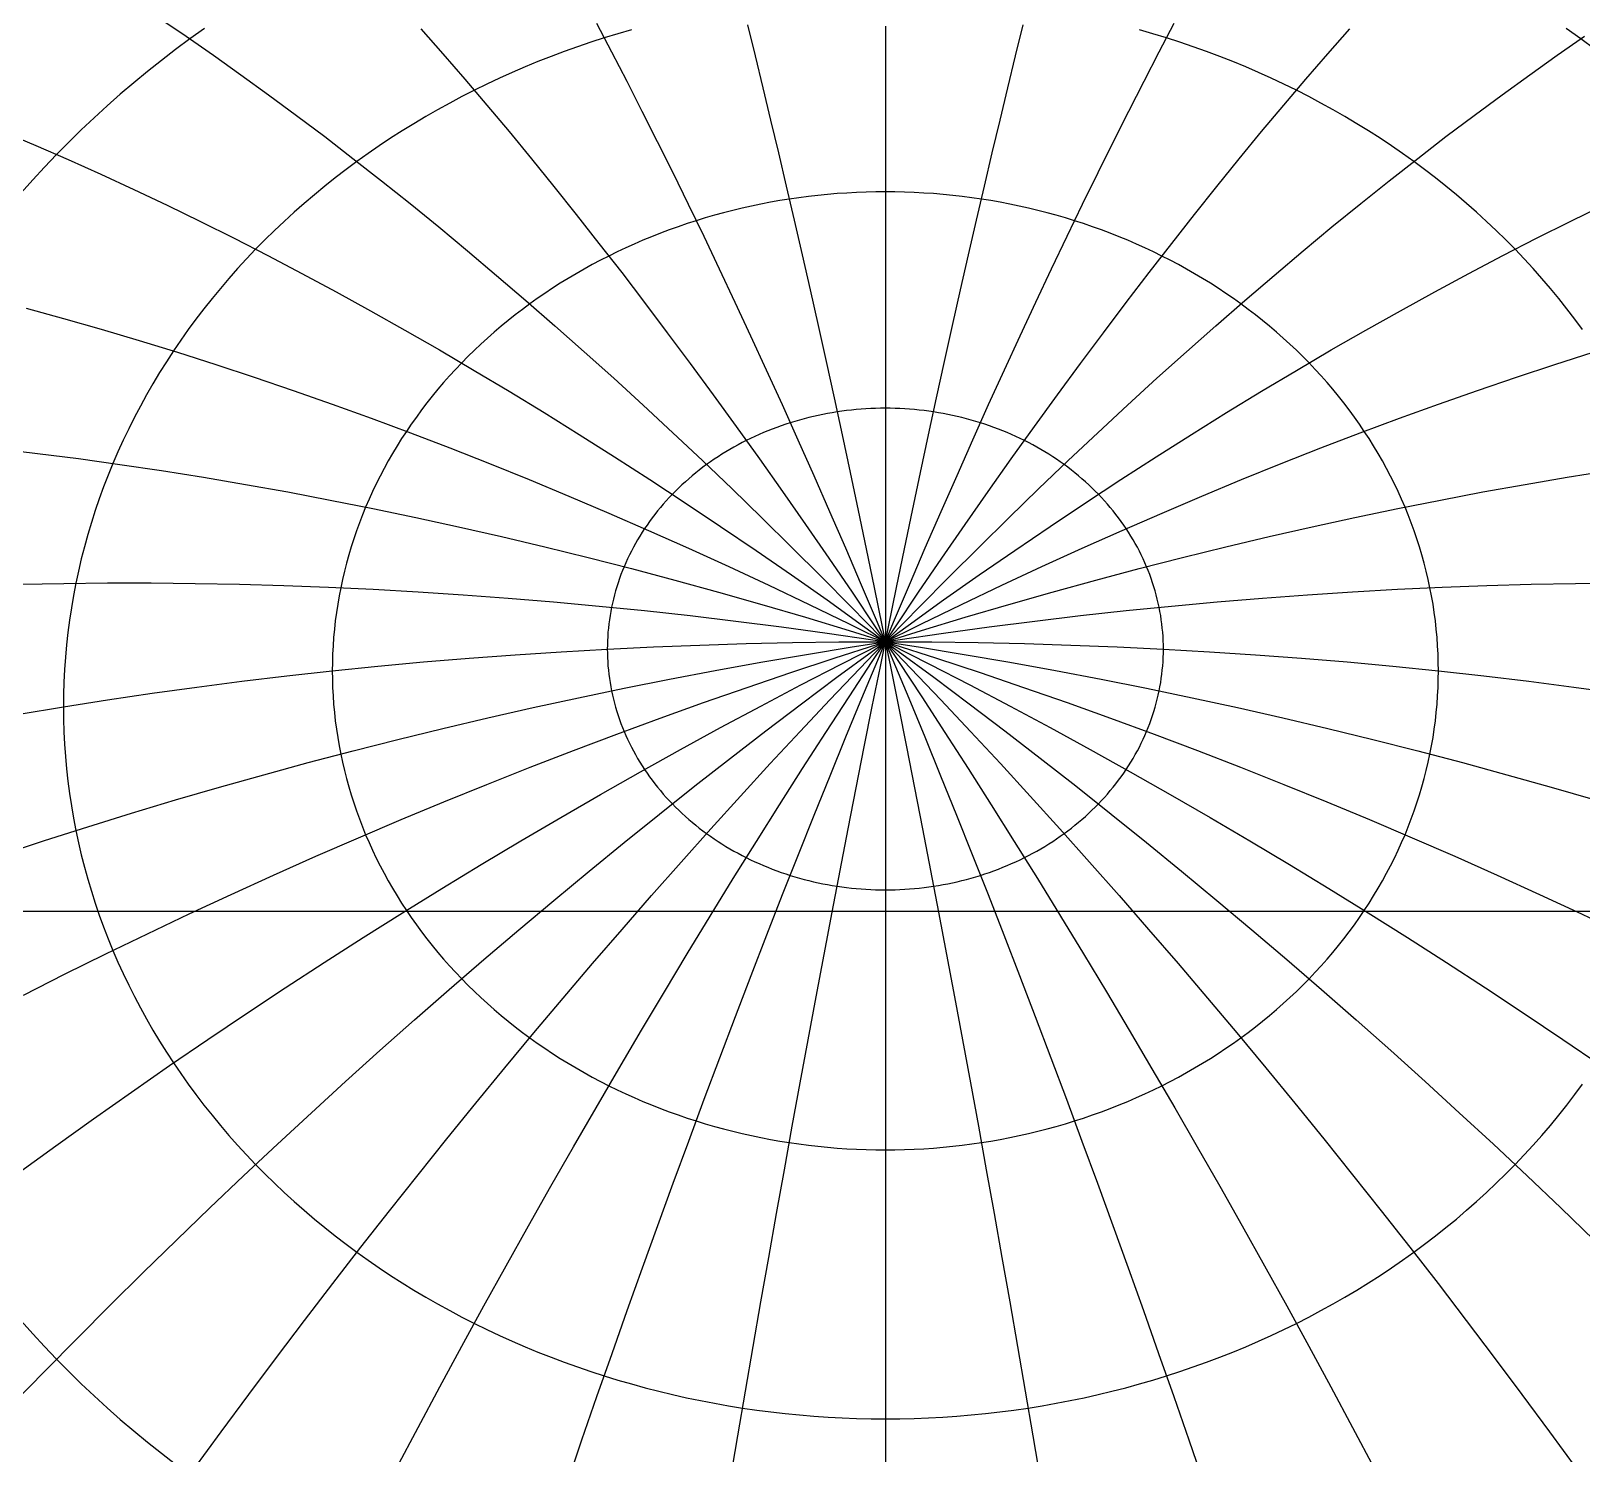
# Model space of a CAD drawing. Header units: millimetres. Extents: x -85 to 85, y -85 to 85.
# Drawn here: x -27.3 to 22.26, y 16.55 to 62.01 of the extents above; entities that cross this region are included whole.
import ezdxf

# ---------------------------------------------------------------- set-up
doc = ezdxf.new("R2010")
doc.units = ezdxf.units.MM
doc.layers.add('CUT_OUTER', color=1, linetype='Continuous')
doc.layers.add('ENGRAVE_FINE', color=8, linetype='Continuous')

msp = doc.modelspace()

# ---------------------------------------------------------------- linework, layer by layer
at = {"layer": 'CUT_OUTER'}
msp.add_circle((0, 0), 85, dxfattribs=at)
at = {"layer": 'ENGRAVE_FINE'}
for points in [[(-21.7573, 62.094), (-22.2228, 61.7616), (-22.6817, 61.4223), (-23.1336, 61.076), (-23.5785, 60.723), (-24.0162, 60.3633), (-24.4465, 59.997), (-24.8695, 59.6243), (-25.2848, 59.2452), (-25.6925, 58.86), (-26.0923, 58.4686), (-26.4842, 58.0712), (-26.868, 57.668), (-27.2436, 57.2591), (-27.6109, 56.8445)], [(-8.1168, 62.054), (-8.5515, 61.928), (-8.9837, 61.7955), (-9.4131, 61.6564), (-9.8396, 61.5109), (-10.2631, 61.359), (-10.6835, 61.2007), (-11.1007, 61.0361), (-11.5145, 60.8651), (-11.9247, 60.688), (-12.3313, 60.5047), (-12.7342, 60.3152), (-13.1332, 60.1197), (-13.5282, 59.9182), (-13.9191, 59.7108), (-14.3057, 59.4975), (-14.688, 59.2784), (-15.0658, 59.0535), (-15.439, 58.8229), (-15.8075, 58.5868), (-16.1712, 58.3451), (-16.53, 58.098), (-16.8837, 57.8454), (-17.2323, 57.5876), (-17.5757, 57.3245), (-17.9137, 57.0563), (-18.2462, 56.783), (-18.5732, 56.5047), (-18.8945, 56.2216), (-19.2101, 55.9336), (-19.5198, 55.6409), (-19.8235, 55.3435), (-20.1213, 55.0417), (-20.4129, 54.7353), (-20.6982, 54.4246), (-20.9773, 54.1096), (-21.25, 53.7905), (-21.5162, 53.4673), (-21.7759, 53.1401), (-22.0289, 52.809), (-22.2752, 52.4742), (-22.5147, 52.1357), (-22.7474, 51.7936), (-22.9732, 51.4481), (-23.1919, 51.0992), (-23.4036, 50.747), (-23.6081, 50.3917), (-23.8055, 50.0334), (-23.9956, 49.6721), (-24.1784, 49.308), (-24.3538, 48.9412), (-24.5218, 48.5718), (-24.6824, 48.2), (-24.8354, 47.8257), (-24.9809, 47.4492), (-25.1187, 47.0706), (-25.2489, 46.6899), (-25.3714, 46.3074), (-25.4862, 45.923), (-25.5932, 45.537), (-25.6925, 45.1494), (-25.7839, 44.7603), (-25.8674, 44.3699), (-25.9431, 43.9784), (-26.0108, 43.5857), (-26.0707, 43.1921), (-26.1226, 42.7977), (-26.1665, 42.4025), (-26.2025, 42.0067), (-26.2304, 41.6104), (-26.2504, 41.2138), (-26.2624, 40.8169), (-26.2664, 40.4199), (-26.2624, 40.0229), (-26.2504, 39.626), (-26.2304, 39.2294), (-26.2025, 38.8331), (-26.1665, 38.4373), (-26.1226, 38.0422), (-26.0707, 37.6477), (-26.0108, 37.2541), (-25.9431, 36.8614), (-25.8674, 36.4699), (-25.7839, 36.0795), (-25.6925, 35.6904), (-25.5932, 35.3028), (-25.4862, 34.9168), (-25.3714, 34.5324), (-25.2489, 34.1499), (-25.1187, 33.7692), (-24.9809, 33.3906), (-24.8354, 33.0141), (-24.6824, 32.6398), (-24.5218, 32.268), (-24.3538, 31.8986), (-24.1784, 31.5318), (-23.9956, 31.1677), (-23.8055, 30.8064), (-23.6081, 30.4481), (-23.4036, 30.0928), (-23.1919, 29.7406), (-22.9732, 29.3917), (-22.7474, 29.0462), (-22.5147, 28.7041), (-22.2752, 28.3656), (-22.0289, 28.0308), (-21.7759, 27.6997), (-21.5162, 27.3725), (-21.25, 27.0493), (-20.9773, 26.7302), (-20.6982, 26.4152), (-20.4129, 26.1045), (-20.1213, 25.7981), (-19.8235, 25.4963), (-19.5198, 25.1989), (-19.2101, 24.9062), (-18.8945, 24.6182), (-18.5732, 24.3351), (-18.2462, 24.0568), (-17.9137, 23.7835), (-17.5757, 23.5153), (-17.2323, 23.2522), (-16.8837, 22.9944), (-16.53, 22.7418), (-16.1712, 22.4947), (-15.8075, 22.253), (-15.439, 22.0169), (-15.0658, 21.7863), (-14.688, 21.5614), (-14.3057, 21.3423), (-13.9191, 21.129), (-13.5282, 20.9216), (-13.1332, 20.7201), (-12.7342, 20.5246), (-12.3313, 20.3351), (-11.9247, 20.1518), (-11.5145, 19.9747), (-11.1007, 19.8037), (-10.6835, 19.6391), (-10.2631, 19.4808), (-9.8396, 19.3289), (-9.4131, 19.1834), (-8.9837, 19.0443), (-8.5515, 18.9118), (-8.1168, 18.7858), (-7.6796, 18.6664), (-7.24, 18.5537), (-6.7983, 18.4476), (-6.3544, 18.3482), (-5.9087, 18.2555), (-5.4611, 18.1696), (-5.0119, 18.0904), (-4.5611, 18.0181), (-4.109, 17.9526), (-3.6556, 17.8939), (-3.2011, 17.842), (-2.7456, 17.7971), (-2.2893, 17.7591), (-1.8323, 17.7279), (-1.3747, 17.7037), (-0.9167, 17.6864), (-0.4584, 17.676), (0, 17.6725), (0.4584, 17.676), (0.9167, 17.6864), (1.3747, 17.7037), (1.8323, 17.7279), (2.2893, 17.7591), (2.7456, 17.7971), (3.2011, 17.842), (3.6556, 17.8939), (4.109, 17.9526), (4.5611, 18.0181), (5.0119, 18.0904), (5.4611, 18.1696), (5.9087, 18.2555), (6.3544, 18.3482), (6.7983, 18.4476), (7.24, 18.5537), (7.6796, 18.6664), (8.1168, 18.7858), (8.5515, 18.9118), (8.9837, 19.0443), (9.4131, 19.1834), (9.8396, 19.3289), (10.2631, 19.4808), (10.6835, 19.6391), (11.1007, 19.8037), (11.5145, 19.9747), (11.9247, 20.1518), (12.3313, 20.3351), (12.7342, 20.5246), (13.1332, 20.7201), (13.5282, 20.9216), (13.9191, 21.129), (14.3057, 21.3423), (14.688, 21.5614), (15.0658, 21.7863), (15.439, 22.0169), (15.8075, 22.253), (16.1712, 22.4947), (16.53, 22.7418), (16.8837, 22.9944), (17.2323, 23.2522), (17.5757, 23.5153), (17.9137, 23.7835), (18.2462, 24.0568), (18.5732, 24.3351), (18.8945, 24.6182), (19.2101, 24.9062), (19.5198, 25.1989), (19.8235, 25.4963), (20.1213, 25.7981), (20.4129, 26.1045), (20.6982, 26.4152), (20.9773, 26.7302), (21.25, 27.0493), (21.5162, 27.3725), (21.7759, 27.6997), (22.0289, 28.0308), (22.2752, 28.3656)], [(-23.2127, 62.4312), (-22.3459, 61.8459), (-21.4724, 61.2418), (-20.5923, 60.619), (-19.7059, 59.9777), (-18.8135, 59.3182), (-17.9154, 58.6406), (-17.0119, 57.9452), (-16.1031, 57.2321), (-15.1895, 56.5015), (-14.2712, 55.7538), (-13.3486, 54.989), (-12.4219, 54.2076), (-11.4915, 53.4096), (-10.5575, 52.5953), (-9.6203, 51.765), (-8.6802, 50.919), (-7.7374, 50.0574), (-6.7923, 49.1806), (-5.8451, 48.2888), (-4.8962, 47.3823), (-3.9457, 46.4614), (-2.9941, 45.5263), (-2.0415, 44.5773), (-1.0883, 43.6148), (-0.1348, 42.639), (0.8188, 41.6502), (1.7721, 40.6487), (2.7249, 39.6348), (3.6768, 38.6089), (4.6276, 37.5712), (5.5771, 36.522), (6.5248, 35.4617), (7.4705, 34.3906), (8.4139, 33.3091), (9.3548, 32.2174), (10.2929, 31.1159), (11.2278, 30.0049), (12.1593, 28.8847), (13.0871, 27.7558), (14.0108, 26.6184), (14.9304, 25.4729), (15.8454, 24.3197), (16.7555, 23.159), (17.6606, 21.9913), (18.5602, 20.8169), (19.4542, 19.6361), (20.3423, 18.4494), (21.2242, 17.257), (22.0996, 16.0594)], [(-15.6212, 16.0933), (-14.929, 17.3981), (-14.2323, 18.6977), (-13.5312, 19.9916), (-12.826, 21.2794), (-12.1169, 22.5607), (-11.4041, 23.8352), (-10.6879, 25.1024), (-9.9683, 26.3619), (-9.2458, 27.6134), (-8.5204, 28.8565), (-7.7924, 30.0908), (-7.0621, 31.316), (-6.3296, 32.5316), (-5.5952, 33.7373), (-4.8591, 34.9327), (-4.1215, 36.1175), (-3.3826, 37.2913), (-2.6427, 38.4537), (-1.902, 39.6044), (-1.1608, 40.743), (-0.4191, 41.8692), (0.3226, 42.9827), (1.0643, 44.0831), (1.8056, 45.1701), (2.5464, 46.2432), (3.2864, 47.3024), (4.0254, 48.3471), (4.7632, 49.377), (5.4995, 50.392), (6.2342, 51.3915), (6.9669, 52.3755), (7.6976, 53.3434), (8.4258, 54.2952), (9.1516, 55.2304), (9.8745, 56.1487), (10.5944, 57.05), (11.3111, 57.9339), (12.0244, 58.8001), (12.734, 59.6484), (13.4397, 60.4786), (14.1413, 61.2903), (14.8386, 62.0834)], [(-14.8386, 62.0834), (-14.1413, 61.2903), (-13.4397, 60.4786), (-12.734, 59.6484), (-12.0244, 58.8001), (-11.3111, 57.9339), (-10.5944, 57.05), (-9.8745, 56.1487), (-9.1516, 55.2304), (-8.4258, 54.2952), (-7.6976, 53.3434), (-6.9669, 52.3755), (-6.2342, 51.3915), (-5.4995, 50.392), (-4.7632, 49.377), (-4.0254, 48.3471), (-3.2864, 47.3024), (-2.5464, 46.2432), (-1.8056, 45.1701), (-1.0643, 44.0831), (-0.3226, 42.9827), (0.4191, 41.8692), (1.1608, 40.743), (1.902, 39.6044), (2.6427, 38.4537), (3.3826, 37.2913), (4.1215, 36.1175), (4.8591, 34.9327), (5.5952, 33.7373), (6.3296, 32.5316), (7.0621, 31.316), (7.7924, 30.0908), (8.5204, 28.8565), (9.2458, 27.6134), (9.9683, 26.3619), (10.6879, 25.1024), (11.4041, 23.8352), (12.1169, 22.5607), (12.826, 21.2794), (13.5312, 19.9916), (14.2323, 18.6977), (14.929, 17.3981), (15.6212, 16.0933)], [(-10.1722, 15.6098), (-9.6954, 16.9979), (-9.2156, 18.3808), (-8.733, 19.7581), (-8.2477, 21.1294), (-7.7599, 22.4942), (-7.2698, 23.8522), (-6.7774, 25.2029), (-6.283, 26.546), (-5.7866, 27.8809), (-5.2885, 29.2074), (-4.7888, 30.525), (-4.2877, 31.8332), (-3.7852, 33.1318), (-3.2816, 34.4203), (-2.7769, 35.6983), (-2.2714, 36.9654), (-1.7653, 38.2213), (-1.2586, 39.4655), (-0.7515, 40.6977), (-0.2442, 41.9175), (0.2632, 43.1245), (0.7705, 44.3184), (1.2776, 45.4988), (1.7843, 46.6654), (2.2904, 47.8177), (2.7959, 48.9555), (3.3005, 50.0783), (3.8041, 51.1859), (4.3065, 52.2779), (4.8076, 53.354), (5.3073, 54.4138), (5.8053, 55.4571), (6.3016, 56.4834), (6.7959, 57.4926), (7.2882, 58.4842), (7.7783, 59.458), (8.2659, 60.4137), (8.7511, 61.351), (9.2336, 62.2697)], [(-9.2336, 62.2697), (-8.7511, 61.351), (-8.2659, 60.4137), (-7.7783, 59.458), (-7.2882, 58.4842), (-6.7959, 57.4926), (-6.3016, 56.4834), (-5.8053, 55.4571), (-5.3073, 54.4138), (-4.8076, 53.354), (-4.3065, 52.2779), (-3.8041, 51.1859), (-3.3005, 50.0783), (-2.7959, 48.9555), (-2.2904, 47.8177), (-1.7843, 46.6654), (-1.2776, 45.4988), (-0.7705, 44.3184), (-0.2632, 43.1245), (0.2442, 41.9175), (0.7515, 40.6977), (1.2586, 39.4655), (1.7653, 38.2213), (2.2714, 36.9654), (2.7769, 35.6983), (3.2816, 34.4203), (3.7852, 33.1318), (4.2877, 31.8332), (4.7888, 30.525), (5.2885, 29.2074), (5.7866, 27.8809), (6.283, 26.546), (6.7774, 25.2029), (7.2698, 23.8522), (7.7599, 22.4942), (8.2477, 21.1294), (8.733, 19.7581), (9.2156, 18.3808), (9.6954, 16.9979), (10.1722, 15.6098)], [(-4.9566, 15.6881), (-4.7132, 17.1265), (-4.4683, 18.5597), (-4.2221, 19.9872), (-3.9747, 21.4087), (-3.726, 22.8236), (-3.4761, 24.2316), (-3.2253, 25.6322), (-2.9734, 27.025), (-2.7206, 28.4095), (-2.467, 29.7854), (-2.2127, 31.1523), (-1.9576, 32.5096), (-1.702, 33.857), (-1.4459, 35.1942), (-1.1893, 36.5206), (-0.9324, 37.8359), (-0.6751, 39.1396), (-0.4177, 40.4314), (-0.1601, 41.711), (0.0975, 42.9778), (0.355, 44.2315), (0.6125, 45.4717), (0.8698, 46.6981), (1.1268, 47.9103), (1.3835, 49.1079), (1.6397, 50.2905), (1.8955, 51.4578), (2.1507, 52.6094), (2.4052, 53.745), (2.659, 54.8643), (2.912, 55.9668), (3.1641, 57.0522), (3.4152, 58.1203), (3.6653, 59.1707), (3.9143, 60.2031), (4.162, 61.2171), (4.4085, 62.2125)], [(-4.4085, 62.2125), (-4.162, 61.2171), (-3.9143, 60.2031), (-3.6653, 59.1707), (-3.4152, 58.1203), (-3.1641, 57.0522), (-2.912, 55.9668), (-2.659, 54.8643), (-2.4052, 53.745), (-2.1507, 52.6094), (-1.8955, 51.4578), (-1.6397, 50.2905), (-1.3835, 49.1079), (-1.1268, 47.9103), (-0.8698, 46.6981), (-0.6125, 45.4717), (-0.355, 44.2315), (-0.0975, 42.9778), (0.1601, 41.711), (0.4177, 40.4314), (0.6751, 39.1396), (0.9324, 37.8359), (1.1893, 36.5206), (1.4459, 35.1942), (1.702, 33.857), (1.9576, 32.5096), (2.2127, 31.1523), (2.467, 29.7854), (2.7206, 28.4095), (2.9734, 27.025), (3.2253, 25.6322), (3.4761, 24.2316), (3.726, 22.8236), (3.9747, 21.4087), (4.2221, 19.9872), (4.4683, 18.5597), (4.7132, 17.1265), (4.9566, 15.6881)], [(0, 62.1651), (0, 61.1439), (0, 60.1041), (0, 59.046), (0, 57.9699), (0, 56.8761), (0, 55.765), (0, 54.6369), (0, 53.4922), (0, 52.3312), (0, 51.1543), (0, 49.9617), (0, 48.754), (0, 47.5314), (0, 46.2943), (0, 45.0431), (0, 43.7782), (0, 42.5), (0, 41.2088), (0, 39.9051), (0, 38.5892), (0, 37.2615), (0, 35.9226), (0, 34.5726), (0, 33.2121), (0, 31.8416), (0, 30.4613), (0, 29.0717), (0, 27.6733), (0, 26.2664), (0, 24.8516), (0, 23.4292), (0, 21.9996), (0, 20.5634), (0, 19.1208), (0, 17.6725), (0, 16.2188)], [(22.2752, 52.4742), (22.0289, 52.809), (21.7759, 53.1401), (21.5162, 53.4673), (21.25, 53.7905), (20.9773, 54.1096), (20.6982, 54.4246), (20.4129, 54.7353), (20.1213, 55.0417), (19.8235, 55.3435), (19.5198, 55.6409), (19.2101, 55.9336), (18.8945, 56.2216), (18.5732, 56.5047), (18.2462, 56.783), (17.9137, 57.0563), (17.5757, 57.3245), (17.2323, 57.5876), (16.8837, 57.8454), (16.53, 58.098), (16.1712, 58.3451), (15.8075, 58.5868), (15.439, 58.8229), (15.0658, 59.0535), (14.688, 59.2784), (14.3057, 59.4975), (13.9191, 59.7108), (13.5282, 59.9182), (13.1332, 60.1197), (12.7342, 60.3152), (12.3313, 60.5047), (11.9247, 60.688), (11.5145, 60.8651), (11.1007, 61.0361), (10.6835, 61.2007), (10.2631, 61.359), (9.8396, 61.5109), (9.4131, 61.6564), (8.9837, 61.7955), (8.5515, 61.928), (8.1168, 62.054)], [(22.6817, 61.4223), (22.2228, 61.7616), (21.7573, 62.094)], [(-22.0996, 16.0594), (-21.2242, 17.257), (-20.3423, 18.4494), (-19.4542, 19.6361), (-18.5602, 20.8169), (-17.6606, 21.9913), (-16.7555, 23.159), (-15.8454, 24.3197), (-14.9304, 25.4729), (-14.0108, 26.6184), (-13.0871, 27.7558), (-12.1593, 28.8847), (-11.2278, 30.0049), (-10.2929, 31.1159), (-9.3548, 32.2174), (-8.4139, 33.3091), (-7.4705, 34.3906), (-6.5248, 35.4617), (-5.5771, 36.522), (-4.6276, 37.5712), (-3.6768, 38.6089), (-2.7249, 39.6348), (-1.7721, 40.6487), (-0.8188, 41.6502), (0.1348, 42.639), (1.0883, 43.6148), (2.0415, 44.5773), (2.9941, 45.5263), (3.9457, 46.4614), (4.8962, 47.3823), (5.8451, 48.2888), (6.7923, 49.1806), (7.7374, 50.0574), (8.6802, 50.919), (9.6203, 51.765), (10.5575, 52.5953), (11.4915, 53.4096), (12.4219, 54.2076), (13.3486, 54.989), (14.2712, 55.7538), (15.1895, 56.5015), (16.1031, 57.2321), (17.0119, 57.9452), (17.9154, 58.6406), (18.8135, 59.3182), (19.7059, 59.9777), (20.5923, 60.619), (21.4724, 61.2418), (22.3459, 61.8459)], [(-28.1751, 58.7896), (-27.1463, 58.3571), (-26.1093, 57.9068), (-25.0643, 57.4389), (-24.0116, 56.9535), (-22.9517, 56.4508), (-21.8847, 55.9308), (-20.8111, 55.3939), (-19.7311, 54.84), (-18.6452, 54.2695), (-17.5535, 53.6824), (-16.4565, 53.0789), (-15.3545, 52.4593), (-14.2479, 51.8237), (-13.1368, 51.1724), (-12.0218, 50.5054), (-10.9031, 49.823), (-9.7811, 49.1255), (-8.6561, 48.413), (-7.5285, 47.6858), (-6.3986, 46.944), (-5.2667, 46.188), (-4.1332, 45.4178), (-2.9985, 44.6339), (-1.8629, 43.8363), (-0.7267, 43.0254), (0.4098, 42.2014), (1.5461, 41.3645), (2.6819, 40.515), (3.8169, 39.6532), (4.9508, 38.7793), (6.0831, 37.8936), (7.2136, 36.9964), (8.3419, 36.0879), (9.4677, 35.1683), (10.5906, 34.2381), (11.7102, 33.2975), (12.8263, 32.3467), (13.9385, 31.386), (15.0464, 30.4158), (16.1497, 29.4363), (17.2482, 28.4479), (18.3413, 27.4508), (19.4289, 26.4453), (20.5106, 25.4318), (21.586, 24.4105), (22.6548, 23.3818)], [(17.6725, 41.5713), (17.6698, 41.8384), (17.6617, 42.1054), (17.6483, 42.3723), (17.6294, 42.6389), (17.6052, 42.9052), (17.5757, 43.1711), (17.5408, 43.4365), (17.5005, 43.7013), (17.4549, 43.9655), (17.404, 44.2289), (17.3478, 44.4916), (17.2863, 44.7533), (17.2195, 45.0141), (17.1475, 45.2738), (17.0703, 45.5325), (16.9879, 45.7899), (16.9003, 46.046), (16.8075, 46.3007), (16.7097, 46.554), (16.6067, 46.8058), (16.4987, 47.056), (16.3857, 47.3046), (16.2676, 47.5513), (16.1446, 47.7963), (16.0167, 48.0394), (15.8839, 48.2805), (15.7463, 48.5195), (15.6039, 48.7565), (15.4567, 48.9912), (15.3048, 49.2237), (15.1483, 49.4538), (14.9871, 49.6816), (14.8214, 49.9069), (14.6512, 50.1296), (14.4765, 50.3498), (14.2973, 50.5672), (14.1139, 50.7819), (13.9261, 50.9939), (13.7341, 51.2029), (13.5379, 51.409), (13.3376, 51.6121), (13.1332, 51.8122), (12.9248, 52.0091), (12.7125, 52.2029), (12.4963, 52.3934), (12.2763, 52.5806), (12.0526, 52.7645), (11.8252, 52.945), (11.5942, 53.122), (11.3597, 53.2955), (11.1217, 53.4654), (10.8803, 53.6316), (10.6356, 53.7943), (10.3876, 53.9531), (10.1365, 54.1083), (9.8823, 54.2596), (9.6251, 54.407), (9.365, 54.5505), (9.102, 54.6901), (8.8362, 54.8256), (8.5678, 54.9572), (8.2967, 55.0846), (8.0231, 55.208), (7.7471, 55.3272), (7.4687, 55.4422), (7.1881, 55.5529), (6.9052, 55.6594), (6.6202, 55.7617), (6.3333, 55.8596), (6.0443, 55.9531), (5.7536, 56.0423), (5.4611, 56.127), (5.1669, 56.2074), (4.8712, 56.2832), (4.574, 56.3546), (4.2754, 56.4215), (3.9754, 56.4838), (3.6743, 56.5417), (3.3721, 56.5949), (3.0688, 56.6436), (2.7646, 56.6877), (2.4595, 56.7272), (2.1537, 56.762), (1.8473, 56.7923), (1.5403, 56.8179), (1.2328, 56.8388), (0.9249, 56.8551), (0.6168, 56.8668), (0.3084, 56.8738), (0, 56.8761), (-0.3084, 56.8738), (-0.6168, 56.8668), (-0.9249, 56.8551), (-1.2328, 56.8388), (-1.5403, 56.8179), (-1.8473, 56.7923), (-2.1537, 56.762), (-2.4595, 56.7272), (-2.7646, 56.6877), (-3.0688, 56.6436), (-3.3721, 56.5949), (-3.6743, 56.5417), (-3.9754, 56.4838), (-4.2754, 56.4215), (-4.574, 56.3546), (-4.8712, 56.2832), (-5.1669, 56.2074), (-5.4611, 56.127), (-5.7536, 56.0423), (-6.0443, 55.9531), (-6.3333, 55.8596), (-6.6202, 55.7617), (-6.9052, 55.6594), (-7.1881, 55.5529), (-7.4687, 55.4422), (-7.7471, 55.3272), (-8.0231, 55.208), (-8.2967, 55.0846), (-8.5678, 54.9572), (-8.8362, 54.8256), (-9.102, 54.6901), (-9.365, 54.5505), (-9.6251, 54.407), (-9.8823, 54.2596), (-10.1365, 54.1083), (-10.3876, 53.9531), (-10.6356, 53.7943), (-10.8803, 53.6316), (-11.1217, 53.4654), (-11.3597, 53.2955), (-11.5942, 53.122), (-11.8252, 52.945), (-12.0526, 52.7645), (-12.2763, 52.5806), (-12.4963, 52.3934), (-12.7125, 52.2029), (-12.9248, 52.0091), (-13.1332, 51.8122), (-13.3376, 51.6121), (-13.5379, 51.409), (-13.7341, 51.2029), (-13.9261, 50.9939), (-14.1139, 50.7819), (-14.2973, 50.5672), (-14.4765, 50.3498), (-14.6512, 50.1296), (-14.8214, 49.9069), (-14.9871, 49.6816), (-15.1483, 49.4538), (-15.3048, 49.2237), (-15.4567, 48.9912), (-15.6039, 48.7565), (-15.7463, 48.5195), (-15.8839, 48.2805), (-16.0167, 48.0394), (-16.1446, 47.7963), (-16.2676, 47.5513), (-16.3857, 47.3046), (-16.4987, 47.056), (-16.6067, 46.8058), (-16.7097, 46.554), (-16.8075, 46.3007), (-16.9003, 46.046), (-16.9879, 45.7899), (-17.0703, 45.5325), (-17.1475, 45.2738), (-17.2195, 45.0141), (-17.2863, 44.7533), (-17.3478, 44.4916), (-17.404, 44.2289), (-17.4549, 43.9655), (-17.5005, 43.7013), (-17.5408, 43.4365), (-17.5757, 43.1711), (-17.6052, 42.9052), (-17.6294, 42.6389), (-17.6483, 42.3723), (-17.6617, 42.1054), (-17.6698, 41.8384), (-17.6725, 41.5713), (-17.6698, 41.3042), (-17.6617, 41.0371), (-17.6483, 40.7703), (-17.6294, 40.5037), (-17.6052, 40.2374), (-17.5757, 39.9715), (-17.5408, 39.7061), (-17.5005, 39.4413), (-17.4549, 39.1771), (-17.404, 38.9136), (-17.3478, 38.651), (-17.2863, 38.3892), (-17.2195, 38.1284), (-17.1475, 37.8687), (-17.0703, 37.6101), (-16.9879, 37.3527), (-16.9003, 37.0966), (-16.8075, 36.8418), (-16.7097, 36.5885), (-16.6067, 36.3367), (-16.4987, 36.0865), (-16.3857, 35.838), (-16.2676, 35.5912), (-16.1446, 35.3462), (-16.0167, 35.1032), (-15.8839, 34.8621), (-15.7463, 34.623), (-15.6039, 34.3861), (-15.4567, 34.1513), (-15.3048, 33.9189), (-15.1483, 33.6887), (-14.9871, 33.4609), (-14.8214, 33.2357), (-14.6512, 33.0129), (-14.4765, 32.7928), (-14.2973, 32.5753), (-14.1139, 32.3606), (-13.9261, 32.1487), (-13.7341, 31.9396), (-13.5379, 31.7335), (-13.3376, 31.5304), (-13.1332, 31.3303), (-12.9248, 31.1334), (-12.7125, 30.9396), (-12.4963, 30.7491), (-12.2763, 30.5619), (-12.0526, 30.378), (-11.8252, 30.1976), (-11.5942, 30.0206), (-11.3597, 29.8471), (-11.1217, 29.6772), (-10.8803, 29.5109), (-10.6356, 29.3483), (-10.3876, 29.1894), (-10.1365, 29.0343), (-9.8823, 28.883), (-9.6251, 28.7356), (-9.365, 28.592), (-9.102, 28.4525), (-8.8362, 28.3169), (-8.5678, 28.1854), (-8.2967, 28.0579), (-8.0231, 27.9346), (-7.7471, 27.8154), (-7.4687, 27.7004), (-7.1881, 27.5896), (-6.9052, 27.4831), (-6.6202, 27.3809), (-6.3333, 27.283), (-6.0443, 27.1894), (-5.7536, 27.1003), (-5.4611, 27.0155), (-5.1669, 26.9352), (-4.8712, 26.8593), (-4.574, 26.7879), (-4.2754, 26.7211), (-3.9754, 26.6587), (-3.6743, 26.6009), (-3.3721, 26.5476), (-3.0688, 26.499), (-2.7646, 26.4549), (-2.4595, 26.4154), (-2.1537, 26.3805), (-1.8473, 26.3503), (-1.5403, 26.3247), (-1.2328, 26.3037), (-0.9249, 26.2874), (-0.6168, 26.2758), (-0.3084, 26.2688), (0, 26.2664), (0.3084, 26.2688), (0.6168, 26.2758), (0.9249, 26.2874), (1.2328, 26.3037), (1.5403, 26.3247), (1.8473, 26.3503), (2.1537, 26.3805), (2.4595, 26.4154), (2.7646, 26.4549), (3.0688, 26.499), (3.3721, 26.5476), (3.6743, 26.6009), (3.9754, 26.6587), (4.2754, 26.7211), (4.574, 26.7879), (4.8712, 26.8593), (5.1669, 26.9352), (5.4611, 27.0155), (5.7536, 27.1003), (6.0443, 27.1894), (6.3333, 27.283), (6.6202, 27.3809), (6.9052, 27.4831), (7.1881, 27.5896), (7.4687, 27.7004), (7.7471, 27.8154), (8.0231, 27.9346), (8.2967, 28.0579), (8.5678, 28.1854), (8.8362, 28.3169), (9.102, 28.4525), (9.365, 28.592), (9.6251, 28.7356), (9.8823, 28.883), (10.1365, 29.0343), (10.3876, 29.1894), (10.6356, 29.3483), (10.8803, 29.5109), (11.1217, 29.6772), (11.3597, 29.8471), (11.5942, 30.0206), (11.8252, 30.1976), (12.0526, 30.378), (12.2763, 30.5619), (12.4963, 30.7491), (12.7125, 30.9396), (12.9248, 31.1334), (13.1332, 31.3303), (13.3376, 31.5304), (13.5379, 31.7335), (13.7341, 31.9396), (13.9261, 32.1487), (14.1139, 32.3606), (14.2973, 32.5753), (14.4765, 32.7928), (14.6512, 33.0129), (14.8214, 33.2357), (14.9871, 33.4609), (15.1483, 33.6887), (15.3048, 33.9189), (15.4567, 34.1513), (15.6039, 34.3861), (15.7463, 34.623), (15.8839, 34.8621), (16.0167, 35.1032), (16.1446, 35.3462), (16.2676, 35.5912), (16.3857, 35.838), (16.4987, 36.0865), (16.6067, 36.3367), (16.7097, 36.5885), (16.8075, 36.8418), (16.9003, 37.0966), (16.9879, 37.3527), (17.0703, 37.6101), (17.1475, 37.8687), (17.2195, 38.1284), (17.2863, 38.3892), (17.3478, 38.651), (17.404, 38.9136), (17.4549, 39.1771), (17.5005, 39.4413), (17.5408, 39.7061), (17.5757, 39.9715), (17.6052, 40.2374), (17.6294, 40.5037), (17.6483, 40.7703), (17.6617, 41.0371), (17.6698, 41.3042), (17.6725, 41.5713)], [(-27.8891, 18.1378), (-26.858, 19.1989), (-25.8187, 20.2542), (-24.7715, 21.3033), (-23.7168, 22.346), (-22.6548, 23.3818), (-21.586, 24.4105), (-20.5106, 25.4318), (-19.4289, 26.4453), (-18.3413, 27.4508), (-17.2482, 28.4479), (-16.1497, 29.4363), (-15.0464, 30.4158), (-13.9385, 31.386), (-12.8263, 32.3467), (-11.7102, 33.2975), (-10.5906, 34.2381), (-9.4677, 35.1683), (-8.3419, 36.0879), (-7.2136, 36.9964), (-6.0831, 37.8936), (-4.9508, 38.7793), (-3.8169, 39.6532), (-2.6819, 40.515), (-1.5461, 41.3645), (-0.4098, 42.2014), (0.7267, 43.0254), (1.8629, 43.8363), (2.9985, 44.6339), (4.1332, 45.4178), (5.2667, 46.188), (6.3986, 46.944), (7.5285, 47.6858), (8.6561, 48.413), (9.7811, 49.1255), (10.9031, 49.823), (12.0218, 50.5054), (13.1368, 51.1724), (14.2479, 51.8237), (15.3545, 52.4593), (16.4565, 53.0789), (17.5535, 53.6824), (18.6452, 54.2695), (19.7311, 54.84), (20.8111, 55.3939), (21.8847, 55.9308), (22.9517, 56.4508)], [(-27.4539, 53.1606), (-26.2577, 52.8331), (-25.0535, 52.4895), (-23.8417, 52.13), (-22.6226, 51.7545), (-21.3966, 51.3633), (-20.1641, 50.9565), (-18.9255, 50.5341), (-17.6811, 50.0964), (-16.4313, 49.6433), (-15.1765, 49.1752), (-13.9171, 48.6921), (-12.6534, 48.1941), (-11.3859, 47.6815), (-10.1149, 47.1543), (-8.8408, 46.6128), (-7.5641, 46.0571), (-6.285, 45.4873), (-5.004, 44.9037), (-3.7215, 44.3064), (-2.4379, 43.6956), (-1.1535, 43.0715), (0.1312, 42.4343), (1.4159, 41.7842), (2.7001, 41.1213), (3.9836, 40.4459), (5.2658, 39.7582), (6.5464, 39.0584), (7.825, 38.3467), (9.1013, 37.6233), (10.3747, 36.8884), (11.645, 36.1423), (12.9118, 35.3852), (14.1746, 34.6173), (15.4331, 33.8389), (16.6869, 33.0502), (17.9357, 32.2513), (19.1789, 31.4427), (20.4163, 30.6245), (21.6475, 29.797), (22.8721, 28.9604)], [(-27.6972, 25.5283), (-26.5027, 26.3986), (-25.3001, 27.2609), (-24.0898, 28.1149), (-22.8721, 28.9604), (-21.6475, 29.797), (-20.4163, 30.6245), (-19.1789, 31.4427), (-17.9357, 32.2513), (-16.6869, 33.0502), (-15.4331, 33.8389), (-14.1746, 34.6173), (-12.9118, 35.3852), (-11.645, 36.1423), (-10.3747, 36.8884), (-9.1013, 37.6233), (-7.825, 38.3467), (-6.5464, 39.0584), (-5.2658, 39.7582), (-3.9836, 40.4459), (-2.7001, 41.1213), (-1.4159, 41.7842), (-0.1312, 42.4343), (1.1535, 43.0715), (2.4379, 43.6956), (3.7215, 44.3064), (5.004, 44.9037), (6.285, 45.4873), (7.5641, 46.0571), (8.8408, 46.6128), (10.1149, 47.1543), (11.3859, 47.6815), (12.6534, 48.1941), (13.9171, 48.6921), (15.1765, 49.1752), (16.4313, 49.6433), (17.6811, 50.0964), (18.9255, 50.5341), (20.1641, 50.9565), (21.3966, 51.3633), (22.6226, 51.7545)], [(8.8849, 42.2672), (8.8836, 42.4015), (8.8795, 42.5357), (8.8727, 42.6699), (8.8633, 42.8039), (8.8511, 42.9378), (8.8362, 43.0715), (8.8187, 43.2049), (8.7985, 43.3381), (8.7755, 43.4709), (8.7499, 43.6033), (8.7217, 43.7354), (8.6908, 43.867), (8.6572, 43.9981), (8.621, 44.1287), (8.5822, 44.2587), (8.5407, 44.3881), (8.4967, 44.5169), (8.4501, 44.6449), (8.4009, 44.7723), (8.3491, 44.8989), (8.2948, 45.0247), (8.238, 45.1496), (8.1786, 45.2737), (8.1168, 45.3968), (8.0525, 45.519), (7.9857, 45.6403), (7.9165, 45.7604), (7.8449, 45.8796), (7.7709, 45.9976), (7.6946, 46.1145), (7.6159, 46.2302), (7.5348, 46.3447), (7.4515, 46.4579), (7.3659, 46.5699), (7.2781, 46.6806), (7.1881, 46.7899), (7.0958, 46.8979), (7.0014, 47.0044), (6.9049, 47.1095), (6.8062, 47.2132), (6.7055, 47.3153), (6.6028, 47.4159), (6.498, 47.5149), (6.3913, 47.6123), (6.2826, 47.7081), (6.172, 47.8022), (6.0595, 47.8946), (5.9452, 47.9854), (5.829, 48.0743), (5.7111, 48.1616), (5.5915, 48.247), (5.4701, 48.3306), (5.3471, 48.4123), (5.2224, 48.4922), (5.0962, 48.5702), (4.9684, 48.6463), (4.8391, 48.7204), (4.7083, 48.7925), (4.5761, 48.8627), (4.4425, 48.9309), (4.3075, 48.997), (4.1712, 49.0611), (4.0337, 49.1231), (3.8949, 49.183), (3.7549, 49.2408), (3.6138, 49.2965), (3.4716, 49.3501), (3.3283, 49.4015), (3.1841, 49.4507), (3.0388, 49.4977), (2.8926, 49.5425), (2.7456, 49.5851), (2.5977, 49.6255), (2.449, 49.6637), (2.2996, 49.6996), (2.1495, 49.7332), (1.9987, 49.7645), (1.8473, 49.7936), (1.6953, 49.8204), (1.5429, 49.8448), (1.3899, 49.867), (1.2365, 49.8869), (1.0828, 49.9044), (0.9287, 49.9196), (0.7744, 49.9325), (0.6198, 49.943), (0.465, 49.9512), (0.3101, 49.9571), (0.1551, 49.9606), (0, 49.9617), (-0.1551, 49.9606), (-0.3101, 49.9571), (-0.465, 49.9512), (-0.6198, 49.943), (-0.7744, 49.9325), (-0.9287, 49.9196), (-1.0828, 49.9044), (-1.2365, 49.8869), (-1.3899, 49.867), (-1.5429, 49.8448), (-1.6953, 49.8204), (-1.8473, 49.7936), (-1.9987, 49.7645), (-2.1495, 49.7332), (-2.2996, 49.6996), (-2.449, 49.6637), (-2.5977, 49.6255), (-2.7456, 49.5851), (-2.8926, 49.5425), (-3.0388, 49.4977), (-3.1841, 49.4507), (-3.3283, 49.4015), (-3.4716, 49.3501), (-3.6138, 49.2965), (-3.7549, 49.2408), (-3.8949, 49.183), (-4.0337, 49.1231), (-4.1712, 49.0611), (-4.3075, 48.997), (-4.4425, 48.9309), (-4.5761, 48.8627), (-4.7083, 48.7925), (-4.8391, 48.7204), (-4.9684, 48.6463), (-5.0962, 48.5702), (-5.2224, 48.4922), (-5.3471, 48.4123), (-5.4701, 48.3306), (-5.5915, 48.247), (-5.7111, 48.1616), (-5.829, 48.0743), (-5.9452, 47.9854), (-6.0595, 47.8946), (-6.172, 47.8022), (-6.2826, 47.7081), (-6.3913, 47.6123), (-6.498, 47.5149), (-6.6028, 47.4159), (-6.7055, 47.3153), (-6.8062, 47.2132), (-6.9049, 47.1095), (-7.0014, 47.0044), (-7.0958, 46.8979), (-7.1881, 46.7899), (-7.2781, 46.6806), (-7.3659, 46.5699), (-7.4515, 46.4579), (-7.5348, 46.3447), (-7.6159, 46.2302), (-7.6946, 46.1145), (-7.7709, 45.9976), (-7.8449, 45.8796), (-7.9165, 45.7604), (-7.9857, 45.6403), (-8.0525, 45.519), (-8.1168, 45.3968), (-8.1786, 45.2737), (-8.238, 45.1496), (-8.2948, 45.0247), (-8.3491, 44.8989), (-8.4009, 44.7723), (-8.4501, 44.6449), (-8.4967, 44.5169), (-8.5407, 44.3881), (-8.5822, 44.2587), (-8.621, 44.1287), (-8.6572, 43.9981), (-8.6908, 43.867), (-8.7217, 43.7354), (-8.7499, 43.6033), (-8.7755, 43.4709), (-8.7985, 43.3381), (-8.8187, 43.2049), (-8.8362, 43.0715), (-8.8511, 42.9378), (-8.8633, 42.8039), (-8.8727, 42.6699), (-8.8795, 42.5357), (-8.8836, 42.4015), (-8.8849, 42.2672), (-8.8836, 42.1329), (-8.8795, 41.9986), (-8.8727, 41.8645), (-8.8633, 41.7304), (-8.8511, 41.5966), (-8.8362, 41.4629), (-8.8187, 41.3294), (-8.7985, 41.1963), (-8.7755, 41.0635), (-8.7499, 40.931), (-8.7217, 40.799), (-8.6908, 40.6674), (-8.6572, 40.5363), (-8.621, 40.4057), (-8.5822, 40.2757), (-8.5407, 40.1463), (-8.4967, 40.0175), (-8.4501, 39.8894), (-8.4009, 39.7621), (-8.3491, 39.6355), (-8.2948, 39.5097), (-8.238, 39.3847), (-8.1786, 39.2607), (-8.1168, 39.1375), (-8.0525, 39.0153), (-7.9857, 38.8941), (-7.9165, 38.7739), (-7.8449, 38.6548), (-7.7709, 38.5368), (-7.6946, 38.4199), (-7.6159, 38.3042), (-7.5348, 38.1897), (-7.4515, 38.0764), (-7.3659, 37.9644), (-7.2781, 37.8538), (-7.1881, 37.7444), (-7.0958, 37.6365), (-7.0014, 37.5299), (-6.9049, 37.4248), (-6.8062, 37.3212), (-6.7055, 37.2191), (-6.6028, 37.1185), (-6.498, 37.0195), (-6.3913, 36.9221), (-6.2826, 36.8263), (-6.172, 36.7322), (-6.0595, 36.6397), (-5.9452, 36.549), (-5.829, 36.46), (-5.7111, 36.3728), (-5.5915, 36.2874), (-5.4701, 36.2038), (-5.3471, 36.122), (-5.2224, 36.0421), (-5.0962, 35.9642), (-4.9684, 35.8881), (-4.8391, 35.814), (-4.7083, 35.7418), (-4.5761, 35.6717), (-4.4425, 35.6035), (-4.3075, 35.5374), (-4.1712, 35.4733), (-4.0337, 35.4113), (-3.8949, 35.3514), (-3.7549, 35.2935), (-3.6138, 35.2378), (-3.4716, 35.1843), (-3.3283, 35.1329), (-3.1841, 35.0837), (-3.0388, 35.0367), (-2.8926, 34.9918), (-2.7456, 34.9492), (-2.5977, 34.9088), (-2.449, 34.8707), (-2.2996, 34.8348), (-2.1495, 34.8012), (-1.9987, 34.7698), (-1.8473, 34.7408), (-1.6953, 34.714), (-1.5429, 34.6895), (-1.3899, 34.6673), (-1.2365, 34.6475), (-1.0828, 34.63), (-0.9287, 34.6148), (-0.7744, 34.6019), (-0.6198, 34.5914), (-0.465, 34.5832), (-0.3101, 34.5773), (-0.1551, 34.5738), (0, 34.5726), (0.1551, 34.5738), (0.3101, 34.5773), (0.465, 34.5832), (0.6198, 34.5914), (0.7744, 34.6019), (0.9287, 34.6148), (1.0828, 34.63), (1.2365, 34.6475), (1.3899, 34.6673), (1.5429, 34.6895), (1.6953, 34.714), (1.8473, 34.7408), (1.9987, 34.7698), (2.1495, 34.8012), (2.2996, 34.8348), (2.449, 34.8707), (2.5977, 34.9088), (2.7456, 34.9492), (2.8926, 34.9918), (3.0388, 35.0367), (3.1841, 35.0837), (3.3283, 35.1329), (3.4716, 35.1843), (3.6138, 35.2378), (3.7549, 35.2935), (3.8949, 35.3514), (4.0337, 35.4113), (4.1712, 35.4733), (4.3075, 35.5374), (4.4425, 35.6035), (4.5761, 35.6717), (4.7083, 35.7418), (4.8391, 35.814), (4.9684, 35.8881), (5.0962, 35.9642), (5.2224, 36.0421), (5.3471, 36.122), (5.4701, 36.2038), (5.5915, 36.2874), (5.7111, 36.3728), (5.829, 36.46), (5.9452, 36.549), (6.0595, 36.6397), (6.172, 36.7322), (6.2826, 36.8263), (6.3913, 36.9221), (6.498, 37.0195), (6.6028, 37.1185), (6.7055, 37.2191), (6.8062, 37.3212), (6.9049, 37.4248), (7.0014, 37.5299), (7.0958, 37.6365), (7.1881, 37.7444), (7.2781, 37.8538), (7.3659, 37.9644), (7.4515, 38.0764), (7.5348, 38.1897), (7.6159, 38.3042), (7.6946, 38.4199), (7.7709, 38.5368), (7.8449, 38.6548), (7.9165, 38.7739), (7.9857, 38.8941), (8.0525, 39.0153), (8.1168, 39.1375), (8.1786, 39.2607), (8.238, 39.3847), (8.2948, 39.5097), (8.3491, 39.6355), (8.4009, 39.7621), (8.4501, 39.8894), (8.4967, 40.0175), (8.5407, 40.1463), (8.5822, 40.2757), (8.621, 40.4057), (8.6572, 40.5363), (8.6908, 40.6674), (8.7217, 40.799), (8.7499, 40.931), (8.7755, 41.0635), (8.7985, 41.1963), (8.8187, 41.3294), (8.8362, 41.4629), (8.8511, 41.5966), (8.8633, 41.7304), (8.8727, 41.8645), (8.8795, 41.9986), (8.8836, 42.1329), (8.8849, 42.2672)], [(-28.4026, 48.6749), (-27.0954, 48.5206), (-25.7799, 48.3515), (-24.4566, 48.1676), (-23.1258, 47.9691), (-21.788, 47.756), (-20.4436, 47.5283), (-19.0929, 47.2862), (-17.7364, 47.0296), (-16.3745, 46.7587), (-15.0076, 46.4736), (-13.6362, 46.1743), (-12.2606, 45.8609), (-10.8812, 45.5336), (-9.4986, 45.1924), (-8.113, 44.8375), (-6.725, 44.4689), (-5.335, 44.0867), (-3.9433, 43.6911), (-2.5504, 43.2822), (-1.1567, 42.8601), (0.2373, 42.425), (1.6313, 41.977), (3.0247, 41.5161), (4.4172, 41.0426), (5.8084, 40.5566), (7.1978, 40.0583), (8.5851, 39.5477), (9.9697, 39.0251), (11.3512, 38.4906), (12.7294, 37.9444), (14.1036, 37.3867), (15.4735, 36.8175), (16.8388, 36.2371), (18.1989, 35.6457), (19.5534, 35.0435), (20.902, 34.4305), (22.2442, 33.8071), (23.5797, 33.1734)], [(-27.5414, 31.2123), (-26.2287, 31.8758), (-24.908, 32.5295), (-23.5797, 33.1734), (-22.2442, 33.8071), (-20.902, 34.4305), (-19.5534, 35.0435), (-18.1989, 35.6457), (-16.8388, 36.2371), (-15.4735, 36.8175), (-14.1036, 37.3867), (-12.7294, 37.9444), (-11.3512, 38.4906), (-9.9697, 39.0251), (-8.5851, 39.5477), (-7.1978, 40.0583), (-5.8084, 40.5566), (-4.4172, 41.0426), (-3.0247, 41.5161), (-1.6313, 41.977), (-0.2373, 42.425), (1.1567, 42.8601), (2.5504, 43.2822), (3.9433, 43.6911), (5.335, 44.0867), (6.725, 44.4689), (8.113, 44.8375), (9.4986, 45.1924), (10.8812, 45.5336), (12.2606, 45.8609), (13.6362, 46.1743), (15.0076, 46.4736), (16.3745, 46.7587), (17.7364, 47.0296), (19.0929, 47.2862), (20.4436, 47.5283), (21.788, 47.756), (23.1258, 47.9691)], [(-28.2523, 35.692), (-26.8728, 36.1469), (-25.4851, 36.5908), (-24.0897, 37.0235), (-22.6869, 37.445), (-21.2772, 37.855), (-19.861, 38.2536), (-18.4388, 38.6404), (-17.011, 39.0156), (-15.5779, 39.3788), (-14.1402, 39.73), (-12.6981, 40.0691), (-11.2522, 40.396), (-9.8028, 40.7107), (-8.3504, 41.0129), (-6.8955, 41.3026), (-5.4385, 41.5797), (-3.9799, 41.8442), (-2.52, 42.0959), (-1.0593, 42.3348), (0.4016, 42.5608), (1.8625, 42.7739), (3.3227, 42.9739), (4.782, 43.1608), (6.2398, 43.3346), (7.6957, 43.4952), (9.1493, 43.6425), (10.6, 43.7765), (12.0476, 43.8972), (13.4914, 44.0046), (14.9312, 44.0985), (16.3664, 44.179), (17.7966, 44.246), (19.2215, 44.2996), (20.6404, 44.3396), (22.0531, 44.3662), (23.459, 44.3792)], [(-27.6323, 44.3372), (-26.2491, 44.3648), (-24.8578, 44.3787), (-23.459, 44.3792), (-22.0531, 44.3662), (-20.6404, 44.3396), (-19.2215, 44.2996), (-17.7966, 44.246), (-16.3664, 44.179), (-14.9312, 44.0985), (-13.4914, 44.0046), (-12.0476, 43.8972), (-10.6, 43.7765), (-9.1493, 43.6425), (-7.6957, 43.4952), (-6.2398, 43.3346), (-4.782, 43.1608), (-3.3227, 42.9739), (-1.8625, 42.7739), (-0.4016, 42.5608), (1.0593, 42.3348), (2.52, 42.0959), (3.9799, 41.8442), (5.4385, 41.5797), (6.8955, 41.3026), (8.3504, 41.0129), (9.8028, 40.7107), (11.2522, 40.396), (12.6981, 40.0691), (14.1402, 39.73), (15.5779, 39.3788), (17.011, 39.0156), (18.4388, 38.6404), (19.861, 38.2536), (21.2772, 37.855), (22.6869, 37.445)], [(-27.6733, 40.1845), (-26.2664, 40.4199), (-24.8516, 40.643), (-23.4292, 40.8536), (-21.9996, 41.0518), (-20.5634, 41.2376), (-19.1208, 41.4107), (-17.6725, 41.5713), (-16.2188, 41.7192), (-14.7601, 41.8543), (-13.2969, 41.9768), (-11.8297, 42.0864), (-10.3589, 42.1832), (-8.8849, 42.2672), (-7.4082, 42.3383), (-5.9293, 42.3965), (-4.4486, 42.4418), (-2.9665, 42.4741), (-1.4835, 42.4935), (0, 42.5), (1.4835, 42.4935), (2.9665, 42.4741), (4.4486, 42.4418), (5.9293, 42.3965), (7.4082, 42.3383), (8.8849, 42.2672), (10.3589, 42.1832), (11.8297, 42.0864), (13.2969, 41.9768), (14.7601, 41.8543), (16.2188, 41.7192), (17.6725, 41.5713), (19.1208, 41.4107), (20.5634, 41.2376), (21.9996, 41.0518), (23.4292, 40.8536)], [(-27.9348, 33.8937), (-26.6605, 33.8937), (-25.3781, 33.8937), (-24.0879, 33.8937), (-22.7904, 33.8937), (-21.486, 33.8937), (-20.175, 33.8937), (-18.8578, 33.8937), (-17.535, 33.8937), (-16.2067, 33.8937), (-14.8736, 33.8937), (-13.5359, 33.8937), (-12.1941, 33.8937), (-10.8486, 33.8937), (-9.4997, 33.8937), (-8.148, 33.8937), (-6.7938, 33.8937), (-5.4375, 33.8937), (-4.0796, 33.8937), (-2.7204, 33.8937), (-1.3604, 33.8937), (0, 33.8937), (1.3604, 33.8937), (2.7204, 33.8937), (4.0796, 33.8937), (5.4375, 33.8937), (6.7938, 33.8937), (8.148, 33.8937), (9.4997, 33.8937), (10.8486, 33.8937), (12.1941, 33.8937), (13.5359, 33.8937), (14.8736, 33.8937), (16.2067, 33.8937), (17.535, 33.8937), (18.8578, 33.8937), (20.175, 33.8937), (21.486, 33.8937), (22.7904, 33.8937)], [(-27.6109, 20.8069), (-27.2436, 20.3923), (-26.868, 19.9833), (-26.4842, 19.5801), (-26.0923, 19.1828), (-25.6925, 18.7914), (-25.2848, 18.4061), (-24.8695, 18.0271), (-24.4465, 17.6544), (-24.0162, 17.2881), (-23.5785, 16.9284), (-23.1336, 16.5754), (-22.6817, 16.2291)]]:
    msp.add_lwpolyline(points, dxfattribs=at)

doc.saveas('drawing.dxf')
